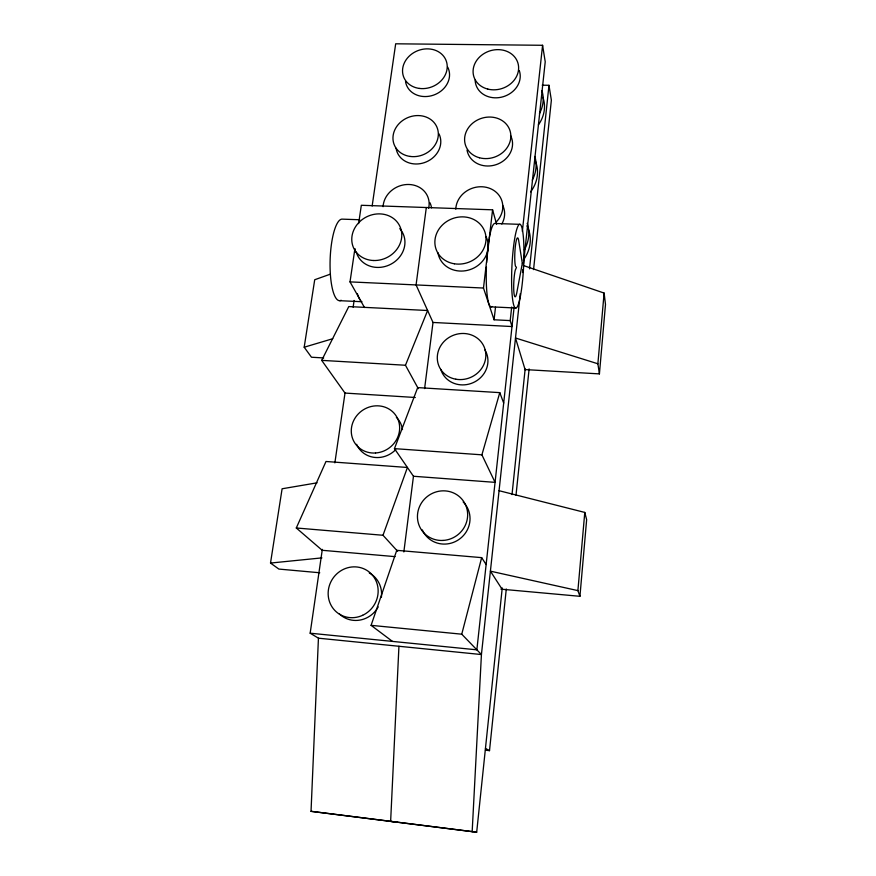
<?xml version="1.0" encoding="UTF-8"?>
<svg xmlns="http://www.w3.org/2000/svg" width="876" height="876" viewBox="0 0 876 876"><rect width="100%" height="100%" fill="white"/><g stroke="black" fill="none" stroke-linecap="round" stroke-linejoin="round"><path stroke-width="1.31" d="M502.244 587.927L476.686 832.2L311.035 811.329L318.437 638.188L310.159 633.195L322.324 549.383M398.941 646.269L390.63 821.425L396.927 822.093M472.164 831.762L481.428 654.547L520.267 293.69M500.941 589.154L579.934 596.304L577.897 590.621L584.785 512.427L499.057 490.702M524.527 369.552L599.414 373.888L597.881 363.781L604.112 293.066L523.3 265.483M579.934 596.304L586.646 519.687L584.785 512.427M599.414 373.888L605.491 304.454L604.112 293.066M533.561 269.6L551.365 100.214L548.978 85.3L542.189 85.191M512.011 494.601L525.162 368.96M485.446 750.184L489.509 750.655L506.284 588.99M516.008 495.247L529.115 368.905M529.509 268.822L548.978 85.3M522.545 272.513L522.862 269.512M523.421 264.355L545.222 61.78L542.583 45.289L395.678 43.8L372.147 206.024M426.316 207.524L416.078 284.93L433.007 322.456L512.011 326.54L510.204 320.605L511.683 307.038M514.081 307.487L476.862 649.828L310.159 633.195M522.348 231.406L542.583 45.289M510.204 320.605L494.075 319.784L495.498 307.202M494.075 319.784L483.486 288.04L492.586 209.813L361.328 205.28L358.623 223.61M403.847 551.935L413.461 476.259L394.452 448.632L417.699 387.597L499.78 392.634L503.689 403.07M424.608 388.572L433.007 322.456M334.873 462.867L345.078 392.568M353.127 307.202L354.112 300.457M364.504 307.542L350.017 281.886L354.933 248.565M319.751 572.762L278.864 569.072L270.509 563.06L282.105 488.775L317.057 482.829M323.682 357.934L311.484 357.233L304.191 347.214L314.714 279.74L330.175 274.221M318.437 638.188L481.428 654.547L461.751 634.191L481.658 557.64L396.762 550.325L371.095 625.344L392.47 641.407M413.461 476.259L495.071 482.358L481.899 454.83L499.78 392.634M397.66 551.322L382.998 535.269L407.417 467.477L325.992 461.488L296.296 527.987L322.193 550.292L395.065 556.632M418.279 388.648L405.468 365.248L427.619 310.509L348.779 306.578L321.689 360.365L345.002 393.072L415.301 397.496M304.191 347.214L332.738 338.727M270.509 563.06L321.93 557.881M520.103 224.355A41.917 5.825 -87.2 0 0 511.65 284.711A41.917 5.825 -87.2 0 0 521.527 289.354A41.917 5.825 -87.2 0 0 520.103 224.355L495.345 223.479A41.763 6.548 -87.4 0 0 489.279 238.053M359.675 219.745L342.582 219.153A40.8 10.731 -88.1 0 0 330.077 261.924A40.8 10.731 -88.1 0 0 341.169 300.26M350.017 281.886L483.486 288.04M339.757 300.687L361.974 301.716M491.14 306.841L515.767 308.013M321.689 360.365L405.468 365.248M394.452 448.632L481.899 454.83M296.296 527.987L382.998 535.269M371.095 625.344L461.751 634.191M311.035 811.329L476.686 832.2M577.897 590.621L490.407 571.163L502.112 589.263M597.881 363.781L515.493 338.005L525.096 369.584M485.457 748.411L489.509 750.655M481.658 557.64L486.136 564.56M492.586 209.813L496.615 224.289M399.763 228.625A25.24 22.535 -26.3 0 1 391.112 264.081A25.24 22.535 -26.3 0 1 356.28 252.124M360.704 300.534A40.953 10.074 -88 0 1 357.353 293.58M354.9 252.157A40.953 10.074 -88 0 1 355.163 249.485M486.06 236.739A25.601 23.061 -21 0 1 469.908 269.666A25.601 23.061 -21 0 1 437.901 252.616M492.005 306.512A41.763 6.548 -87.4 0 1 486.41 267.147M486.618 262.647A41.763 6.548 -87.4 0 1 489.093 239.137M542.89 97.291A36.529 31.678 -17.3 0 1 538.401 124.863M541.915 90.611A36.902 31.93 -17.3 0 1 539.452 113.562M534.678 159.531A37.055 32.751 -17.9 0 1 530.604 191.899M534.831 156.421A37.438 33.014 -18 0 1 532.279 180.117M510.544 135.506A23.159 20.29 -18.4 0 1 496.123 164.655A23.159 20.29 -18.4 0 1 467.028 150.081M455.794 209.2A23.772 21.199 -19.5 0 1 488.337 187.858A23.772 21.199 -19.5 0 1 496.298 221.924M383.086 206.681A23.466 20.794 -23.9 0 1 409.026 184.486A23.466 20.794 -23.9 0 1 428.649 208.258M429.919 202.695A23.214 20.608 -23.9 0 1 431.529 207.842M502.605 205.148A23.521 21.013 -19.4 0 1 501.806 224.037M447.735 67.178A22.513 19.261 -21.1 0 1 433.357 95.188A22.513 19.261 -21.1 0 1 405.511 81.523M463.174 501.97A25.152 24.221 -36.5 0 1 458.827 539.572A25.152 24.221 -36.5 0 1 422.341 529.914M438.975 133.831A22.853 19.918 -22.3 0 1 424.312 162.651A22.853 19.918 -22.3 0 1 396.083 148.252M484.954 349.984A24.276 22.557 -23.3 0 1 473.029 382.713A24.276 22.557 -23.3 0 1 440.803 369.398M369.278 572.97A25.557 24.298 -54.9 0 1 381.378 597.454M378.235 606.915A25.557 24.298 -54.9 0 1 339.143 613.671M519.271 70.485A22.82 19.6 -17.7 0 1 501.214 97.236A22.82 19.6 -17.7 0 1 475.153 80.066M396.368 417.272A24.429 22.842 -35 0 1 402.5 429.59M395.711 449.64A24.429 22.842 -35 0 1 356.62 444.296M526.958 225.756A37.602 33.868 -18.8 0 1 523.246 260.172M527.177 223.314A37.997 34.153 -18.9 0 1 524.308 249.901M522.326 263.293L516.807 292.65A14.728 2.059 -87.2 0 1 513.84 291.533A14.728 2.059 -87.2 0 1 515.252 270.158L516.468 267.41L515.46 266.162A14.815 2.08 -87.3 0 1 514.803 253.985A14.815 2.08 -87.3 0 1 516.314 240.484L516.588 239.487A14.815 2.08 -87.3 0 1 518.636 240.265L522.326 263.293M373.614 260.511A25.535 22.743 -26.4 0 0 399.85 226.249A25.535 22.743 -26.4 0 0 356.882 224.836A25.535 22.743 -26.4 0 0 373.614 260.511M454.414 263.796A25.908 23.28 -21.1 0 0 484.986 232.228A25.908 23.28 -21.1 0 0 441.942 225.439A25.908 23.28 -21.1 0 0 454.414 263.796M479.479 157.779A23.411 20.466 -18.5 0 0 510.555 132.867A23.411 20.466 -18.5 0 0 473.095 122.837A23.411 20.466 -18.5 0 0 479.479 157.779M419.407 88.432A22.754 19.414 -21.2 0 0 446.377 61.309A22.754 19.414 -21.2 0 0 408.851 56.491A22.754 19.414 -21.2 0 0 419.407 88.432M443.037 540.437A25.448 24.473 -36.4 0 0 464.05 502.047A25.448 24.473 -36.4 0 0 420.568 504.477A25.448 24.473 -36.4 0 0 443.037 540.437M410.045 156.421A23.094 20.082 -22.3 0 0 437.485 128.63A23.094 20.082 -22.3 0 0 399.412 123.264A23.094 20.082 -22.3 0 0 410.045 156.421M455.838 379.209A24.55 22.776 -23.4 0 0 484.866 348.845A24.55 22.776 -23.4 0 0 444.001 341.541A24.55 22.776 -23.4 0 0 455.838 379.209M375.541 452.991A24.714 23.061 -34.9 0 0 396.368 416.253A24.714 23.061 -34.9 0 0 354.473 419.046A24.714 23.061 -34.9 0 0 375.541 452.991M362.664 615.291A25.853 24.561 -54.5 0 0 368.424 571.415A25.853 24.561 -54.5 0 0 328.369 590.128A25.853 24.561 -54.5 0 0 362.664 615.291M487.79 89.089A23.061 19.765 -17.8 0 0 518.329 64.715A23.061 19.765 -17.8 0 0 481.439 55.374A23.061 19.765 -17.8 0 0 487.79 89.089"/></g></svg>
